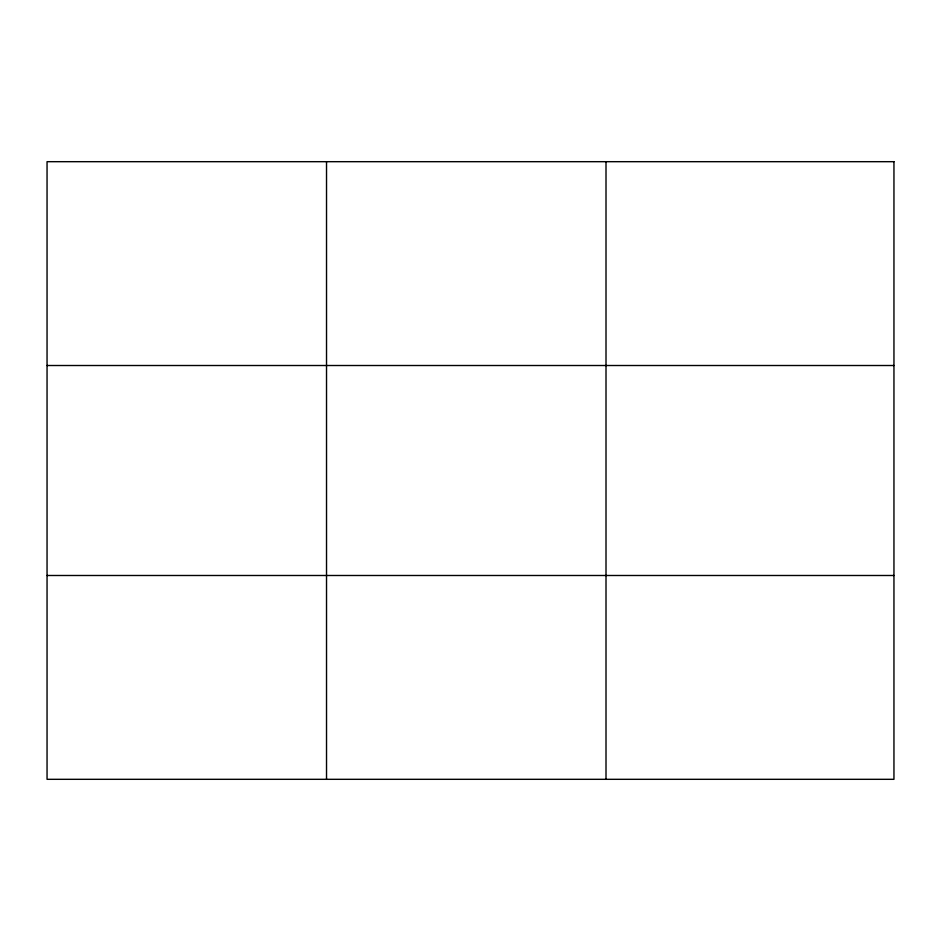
<?xml version="1.0" encoding="UTF-8"?>
<svg xmlns="http://www.w3.org/2000/svg" width="941" height="941" viewBox="0 0 941 941"><rect width="100%" height="100%" fill="white"/><g stroke="black" fill="none" stroke-linecap="round" stroke-linejoin="round"><path stroke-width="1.41" d="M326.527 779.313L326.527 161.687M606.004 779.313L606.004 161.687M47.05 365.508L893.95 365.508M47.05 575.492L893.95 575.492M893.95 161.687L893.95 779.313L47.05 779.313L47.05 161.687L893.95 161.687"/></g></svg>
